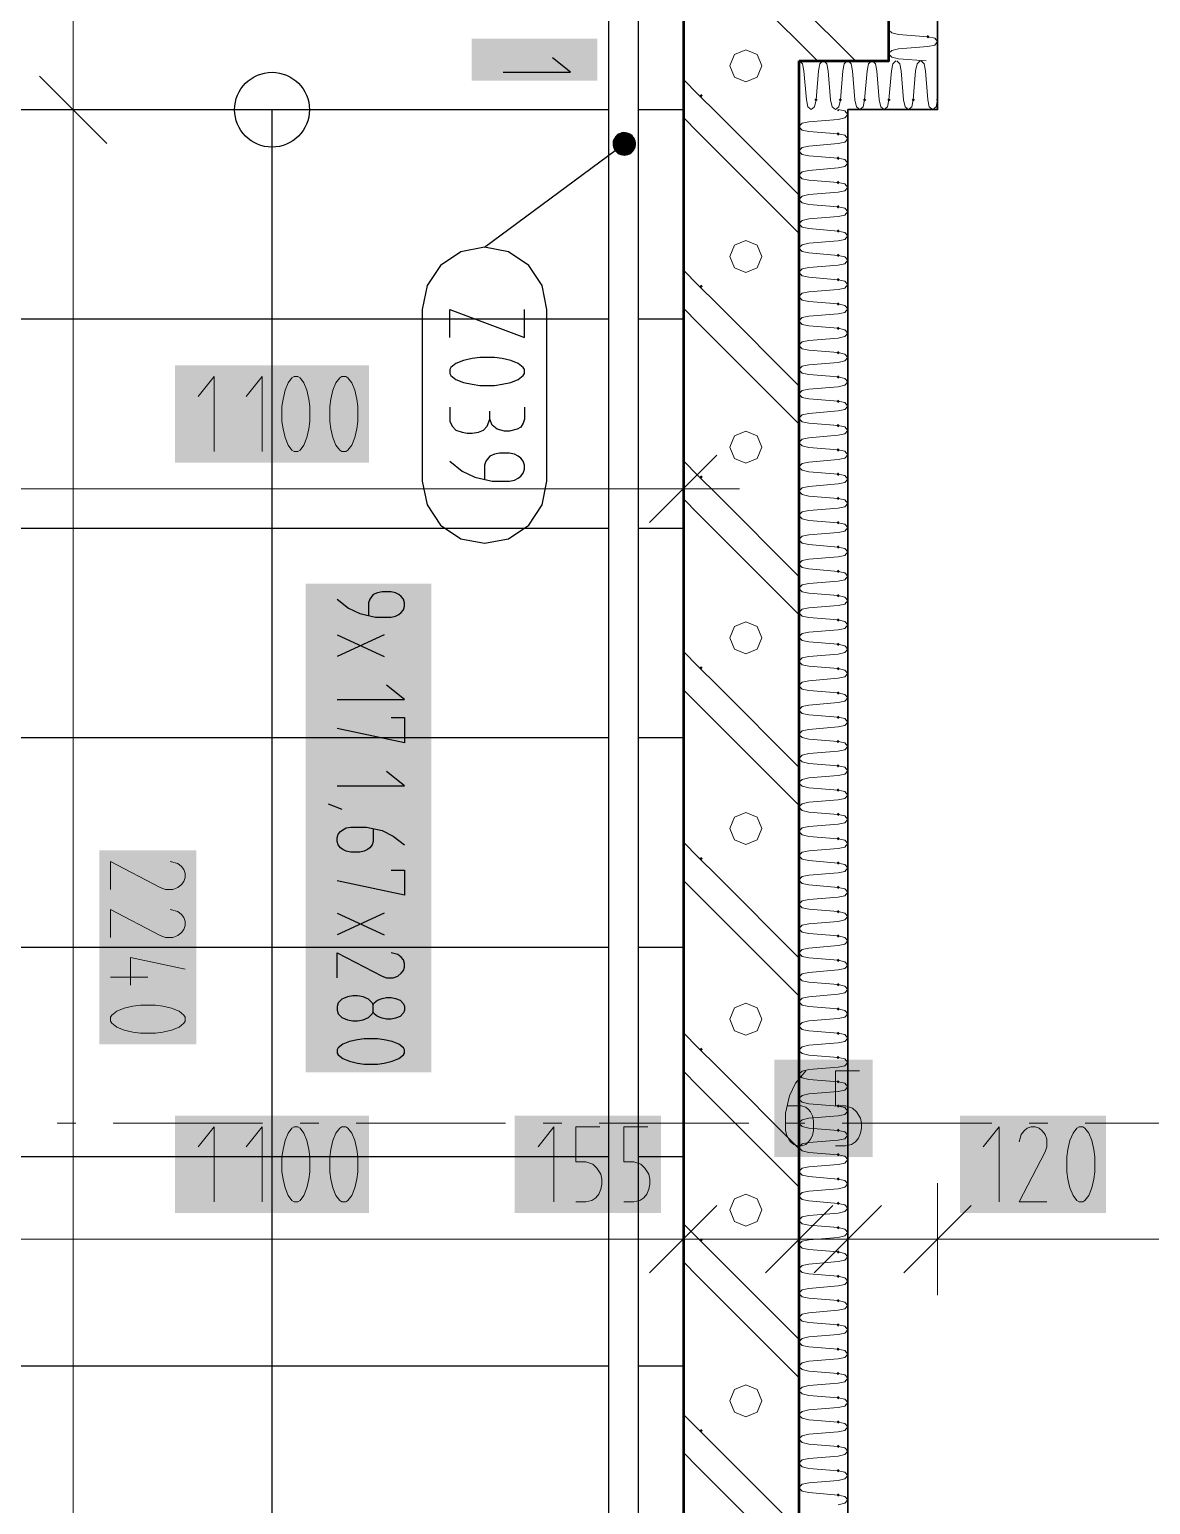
# Model space of a CAD drawing. Header units: millimetres. Extents: x 0 to 594, y 0 to 420.
# Drawn here: x 103.1 to 114.9, y 230.48 to 246.01 of the extents above; entities that cross this region are included whole.
import ezdxf

# ---------------------------------------------------------------- set-up
doc = ezdxf.new("R2010")
doc.units = ezdxf.units.MM
doc.header["$LTSCALE"] = 8
for name, color, linetype in [('PDF_Instalacni prizdivky', 7, 'Continuous'), ('PDF_Koty delkove', 7, 'Continuous'), ('PDF_Osy hlavni', 7, 'Continuous'), ('PDF_Popis schodu', 7, 'Continuous'), ('PDF_Popis Zamecnicke vyrobky', 7, 'Continuous'), ('PDF_Schody 2D', 7, 'Continuous'), ('PDF_Steny sendvic', 7, 'Continuous'), ('PDF_Zabradli 2D', 7, 'Continuous')]:
    doc.layers.add(name, color=color, linetype=linetype)

msp = doc.modelspace()

# ---------------------------------------------------------------- linework, layer by layer
at = {"layer": 'PDF_Instalacni prizdivky', "lineweight": 50}
for points in [[(110.926, 276.74), (110.926, 260.992), (110.926, 260.126), (110.926, 246.899), (109.981, 246.899), (109.981, 245.679)], [(111.201, 245.679), (112.146, 245.679), (112.146, 246.899)], [(109.981, 245.679), (109.981, 227.961)], [(111.201, 227.961), (111.201, 228.472), (111.201, 245.167), (111.201, 245.679)]]:
    msp.add_lwpolyline(points, dxfattribs=at)
at = {"layer": 'PDF_Instalacni prizdivky', "lineweight": 9}
for points in [[(110.172, 246.899), (111.393, 245.679)], [(110.574, 246.899), (111.794, 245.679)], [(110.492, 245.679), (110.472, 245.628), (110.521, 245.509), (110.64, 245.459), (110.759, 245.509), (110.809, 245.628), (110.788, 245.679)], [(110.788, 245.679), (110.759, 245.747), (110.64, 245.797), (110.521, 245.747), (110.492, 245.679)], [(109.981, 245.484), (110.138, 245.327)], [(110.138, 245.327), (110.339, 245.126)], [(109.981, 245.083), (110.138, 244.925)], [(110.339, 245.126), (111.201, 244.264)], [(110.138, 244.925), (111.201, 243.862)], [(109.981, 243.476), (110.138, 243.319)], [(110.138, 243.319), (110.339, 243.118)], [(109.981, 243.075), (110.138, 242.917), (111.201, 241.854)], [(110.339, 243.118), (111.201, 242.256)], [(109.981, 241.468), (110.138, 241.311)], [(110.138, 241.311), (110.339, 241.11)], [(109.981, 241.067), (110.138, 240.909), (111.201, 239.846)], [(110.339, 241.11), (111.201, 240.248)], [(109.981, 239.461), (110.138, 239.303)], [(110.138, 239.303), (110.339, 239.102)], [(109.981, 239.059), (110.138, 238.902), (111.201, 237.839)], [(110.339, 239.102), (111.201, 238.24)], [(109.981, 237.453), (110.138, 237.295)], [(110.138, 237.295), (110.339, 237.094), (111.201, 236.232)], [(109.981, 237.051), (110.138, 236.894), (111.201, 235.831)], [(110.759, 235.708), (110.64, 235.757), (110.521, 235.708), (110.472, 235.589), (110.521, 235.469), (110.64, 235.42)], [(110.64, 235.42), (110.759, 235.469), (110.809, 235.589), (110.759, 235.708)], [(109.981, 235.445), (110.138, 235.287)], [(110.138, 235.287), (110.339, 235.087)], [(109.981, 235.043), (110.138, 234.886), (111.201, 233.823)], [(110.339, 235.087), (111.201, 234.224)], [(109.981, 233.437), (110.138, 233.28)], [(110.138, 233.28), (110.339, 233.079), (111.201, 232.217)], [(109.981, 233.035), (110.138, 232.878), (111.201, 231.815)], [(109.981, 231.429), (110.138, 231.272)], [(110.138, 231.272), (110.339, 231.071)], [(109.981, 231.028), (110.138, 230.87), (111.201, 229.807)], [(110.339, 231.071), (111.201, 230.209)]]:
    msp.add_lwpolyline(points, dxfattribs=at)
for points in [[(110.64, 243.451), (110.759, 243.501), (110.809, 243.62), (110.759, 243.739), (110.64, 243.789), (110.521, 243.739), (110.472, 243.62), (110.521, 243.501)], [(110.64, 241.444), (110.759, 241.493), (110.809, 241.612), (110.759, 241.731), (110.64, 241.781), (110.521, 241.731), (110.472, 241.612), (110.521, 241.493)], [(110.64, 239.436), (110.759, 239.485), (110.809, 239.604), (110.759, 239.724), (110.64, 239.773), (110.521, 239.724), (110.472, 239.604), (110.521, 239.485)], [(110.64, 237.428), (110.759, 237.477), (110.809, 237.596), (110.759, 237.716), (110.64, 237.765), (110.521, 237.716), (110.472, 237.596), (110.521, 237.477)], [(110.64, 233.412), (110.759, 233.461), (110.809, 233.581), (110.759, 233.7), (110.64, 233.749), (110.521, 233.7), (110.472, 233.581), (110.521, 233.461)], [(110.64, 231.404), (110.759, 231.454), (110.809, 231.573), (110.759, 231.692), (110.64, 231.741), (110.521, 231.692), (110.472, 231.573), (110.521, 231.454)]]:
    msp.add_lwpolyline(points, close=True, dxfattribs=at)
at = {"layer": 'PDF_Instalacni prizdivky', "lineweight": 9, "transparency": 33554559}
for points in [[(110.168, 245.33), (110.186, 245.313), (110.151, 245.313), (110.168, 245.295)], [(110.168, 243.323), (110.186, 243.305), (110.151, 243.305), (110.168, 243.287)], [(110.168, 241.315), (110.186, 241.297), (110.151, 241.297), (110.168, 241.279)], [(110.168, 239.307), (110.186, 239.289), (110.151, 239.289), (110.168, 239.271)], [(110.168, 237.299), (110.186, 237.281), (110.151, 237.281), (110.168, 237.263)], [(110.168, 235.291), (110.186, 235.273), (110.151, 235.273), (110.168, 235.256)], [(110.168, 233.283), (110.186, 233.265), (110.151, 233.265), (110.168, 233.248)], [(110.168, 231.275), (110.186, 231.258), (110.151, 231.258), (110.168, 231.24)]]:
    msp.add_solid(points, dxfattribs=at)
at = {"layer": 'PDF_Koty delkove', "lineweight": 18}
for points in [[(103.555, 302.764), (103.555, 301.759), (103.555, 300.84), (103.555, 297.567), (103.555, 296.425), (103.555, 295.244), (103.555, 294.85), (103.555, 277.567), (103.555, 276.74), (103.555, 260.992), (103.555, 260.126), (103.555, 245.165), (103.555, 227.528), (103.555, 218.079), (103.555, 216.465), (103.555, 215.795)], [(103.201, 245.52), (103.909, 244.811)], [(102.964, 245.165), (103.555, 245.165), (104.145, 245.165)], [(105.041, 241.568), (105.041, 242.355), (104.874, 242.146)], [(105.545, 241.568), (105.545, 242.355), (105.378, 242.146)], [(105.923, 242.355), (105.882, 242.355), (105.86, 242.343), (105.819, 242.29), (105.787, 242.211), (105.766, 242.119), (105.755, 242.041), (105.755, 241.884), (105.766, 241.805), (105.787, 241.713), (105.819, 241.634), (105.86, 241.581), (105.882, 241.568), (105.923, 241.568), (105.945, 241.581), (105.986, 241.634), (106.018, 241.713), (106.038, 241.805), (106.049, 241.884)], [(106.049, 241.884), (106.049, 242.041), (106.038, 242.119), (106.018, 242.211), (105.986, 242.29), (105.945, 242.343), (105.923, 242.355)], [(109.981, 240.584), (109.981, 241.174), (109.981, 241.765)], [(109.626, 240.82), (110.335, 241.529)], [(97.776, 241.174), (98.918, 241.174), (101.319, 241.174), (109.981, 241.174)], [(109.981, 241.174), (110.571, 241.174)], [(103.949, 236.955), (103.949, 237.249), (104.474, 236.976), (104.527, 236.955), (104.605, 236.955), (104.657, 236.976), (104.697, 237.007), (104.723, 237.039), (104.736, 237.081), (104.736, 237.123), (104.723, 237.165), (104.697, 237.196), (104.657, 237.228), (104.579, 237.249)], [(103.949, 236.451), (103.949, 236.745), (104.474, 236.472), (104.527, 236.451), (104.605, 236.451), (104.657, 236.472), (104.697, 236.504), (104.723, 236.535), (104.736, 236.577), (104.736, 236.619), (104.723, 236.661), (104.697, 236.692), (104.657, 236.724), (104.579, 236.745)], [(104.159, 235.947), (104.159, 236.241), (104.736, 236.115)], [(103.949, 236.031), (104.342, 236.031)], [(111.08, 234.679), (111.226, 234.679), (111.269, 234.665), (111.3, 234.639), (111.321, 234.613), (111.342, 234.574), (111.352, 234.521), (111.352, 234.417), (111.342, 234.364), (111.321, 234.325), (111.3, 234.299), (111.269, 234.272), (111.226, 234.258), (111.185, 234.258), (111.143, 234.272), (111.111, 234.299), (111.09, 234.325), (111.069, 234.364), (111.058, 234.417), (111.058, 234.6), (111.1, 234.784), (111.163, 234.915), (111.269, 235.046)], [(111.835, 235.046), (111.583, 235.046), (111.583, 234.679), (111.689, 234.679), (111.762, 234.652), (111.804, 234.613), (111.846, 234.547), (111.856, 234.495), (111.856, 234.443), (111.846, 234.39), (111.825, 234.338), (111.793, 234.299)], [(105.041, 233.668), (105.041, 234.455), (104.874, 234.246)], [(105.545, 233.668), (105.545, 234.455), (105.378, 234.246)], [(106.049, 233.984), (106.049, 234.141), (106.038, 234.219), (106.018, 234.311), (105.986, 234.39), (105.945, 234.443), (105.923, 234.455), (105.882, 234.455), (105.86, 234.443), (105.819, 234.39), (105.787, 234.311), (105.766, 234.219)], [(108.619, 233.668), (108.619, 234.455), (108.451, 234.246)], [(109.102, 234.455), (108.85, 234.455), (108.85, 234.088), (108.955, 234.088), (109.028, 234.062), (109.07, 234.022), (109.112, 233.957), (109.123, 233.905), (109.123, 233.852), (109.112, 233.799), (109.091, 233.747), (109.06, 233.708)], [(109.606, 234.455), (109.354, 234.455), (109.354, 234.088), (109.459, 234.088), (109.532, 234.062), (109.574, 234.022), (109.616, 233.957), (109.627, 233.905), (109.627, 233.852), (109.616, 233.799), (109.595, 233.747), (109.564, 233.708), (109.522, 233.681), (109.459, 233.668), (109.354, 233.668)], [(113.306, 233.668), (113.306, 234.455), (113.139, 234.246)], [(113.81, 233.668), (113.516, 233.668), (113.79, 234.193), (113.81, 234.246), (113.81, 234.325), (113.79, 234.376), (113.758, 234.416), (113.727, 234.443), (113.684, 234.455), (113.643, 234.455), (113.601, 234.443), (113.569, 234.416), (113.538, 234.376), (113.516, 234.299)], [(105.766, 234.219), (105.755, 234.141), (105.755, 233.984), (105.766, 233.905), (105.787, 233.813), (105.819, 233.734), (105.86, 233.681), (105.882, 233.668), (105.923, 233.668), (105.945, 233.681), (105.986, 233.734), (106.018, 233.813), (106.038, 233.905), (106.049, 233.984)], [(111.793, 234.299), (111.752, 234.272), (111.689, 234.258), (111.583, 234.258)], [(109.981, 232.684), (109.981, 233.274), (109.981, 233.865)], [(111.201, 232.684), (111.201, 233.274), (111.201, 233.865)], [(111.713, 232.684), (111.713, 233.274), (111.713, 233.865)], [(112.658, 232.684), (112.658, 233.274), (112.658, 233.865)], [(109.06, 233.708), (109.018, 233.681), (108.955, 233.668), (108.85, 233.668)], [(109.626, 232.92), (110.335, 233.628)], [(110.847, 232.92), (111.556, 233.628)], [(111.359, 232.92), (112.067, 233.628)], [(112.304, 232.92), (113.012, 233.628)], [(97.776, 233.274), (98.406, 233.274), (101.319, 233.274), (109.981, 233.274), (111.201, 233.274), (111.713, 233.274), (112.658, 233.274), (127.855, 233.274)]]:
    msp.add_lwpolyline(points, dxfattribs=at)
for points in [[(106.553, 241.884), (106.553, 242.041), (106.542, 242.119), (106.522, 242.211), (106.49, 242.29), (106.449, 242.343), (106.427, 242.355), (106.386, 242.355), (106.364, 242.343), (106.323, 242.29), (106.291, 242.211), (106.27, 242.119), (106.259, 242.041), (106.259, 241.884), (106.27, 241.805), (106.291, 241.713), (106.323, 241.634), (106.364, 241.581), (106.386, 241.568), (106.427, 241.568), (106.449, 241.581), (106.49, 241.634), (106.522, 241.713), (106.542, 241.805)], [(104.264, 235.443), (104.422, 235.443), (104.5, 235.454), (104.592, 235.475), (104.671, 235.506), (104.723, 235.548), (104.736, 235.569), (104.736, 235.611), (104.723, 235.632), (104.671, 235.674), (104.592, 235.705), (104.5, 235.727), (104.422, 235.738), (104.264, 235.738), (104.186, 235.727), (104.093, 235.705), (104.015, 235.674), (103.962, 235.632), (103.949, 235.611), (103.949, 235.569), (103.962, 235.548), (104.015, 235.506), (104.093, 235.475), (104.186, 235.454)], [(106.553, 233.984), (106.553, 234.141), (106.542, 234.219), (106.522, 234.311), (106.49, 234.39), (106.449, 234.443), (106.427, 234.455), (106.386, 234.455), (106.364, 234.443), (106.323, 234.39), (106.291, 234.311), (106.27, 234.219), (106.259, 234.141), (106.259, 233.984), (106.27, 233.905), (106.291, 233.813), (106.323, 233.734), (106.364, 233.681), (106.386, 233.668), (106.427, 233.668), (106.449, 233.681), (106.49, 233.734), (106.522, 233.813), (106.542, 233.905)], [(114.314, 233.984), (114.314, 234.141), (114.304, 234.219), (114.283, 234.311), (114.251, 234.39), (114.21, 234.443), (114.188, 234.455), (114.147, 234.455), (114.125, 234.443), (114.084, 234.39), (114.052, 234.311), (114.031, 234.219), (114.02, 234.141), (114.02, 233.984), (114.031, 233.905), (114.052, 233.813), (114.084, 233.734), (114.125, 233.681), (114.147, 233.668), (114.188, 233.668), (114.21, 233.681), (114.251, 233.734), (114.283, 233.813), (114.304, 233.905)]]:
    msp.add_lwpolyline(points, close=True, dxfattribs=at)
at = {"layer": 'PDF_Koty delkove', "color": 7, "lineweight": 18, "true_color": 0xffffff, "transparency": 33554559}
for points in [[(104.629, 241.45), (106.671, 241.45), (104.629, 242.473), (106.671, 242.473)], [(103.83, 237.367), (103.83, 235.325), (104.854, 237.367), (104.854, 235.325)], [(110.94, 234.14), (111.974, 234.14), (110.94, 235.164), (111.974, 235.164)], [(104.629, 233.55), (106.671, 233.55), (104.629, 234.573), (106.671, 234.573)], [(108.206, 233.55), (109.744, 233.55), (108.206, 234.573), (109.744, 234.573)], [(112.894, 233.55), (114.432, 233.55), (112.894, 234.573), (114.432, 234.573)]]:
    msp.add_solid(points, dxfattribs=at)
at = {"layer": 'PDF_Osy hlavni', "lineweight": 18}
for points in [[(103.386, 234.496), (103.583, 234.496)], [(103.976, 234.496), (105.551, 234.496)], [(105.945, 234.496), (106.142, 234.496)], [(106.536, 234.496), (108.11, 234.496)], [(108.504, 234.496), (108.701, 234.496)], [(109.095, 234.496), (110.669, 234.496)], [(111.063, 234.496), (111.26, 234.496)], [(111.654, 234.496), (113.228, 234.496)], [(113.622, 234.496), (113.819, 234.496)], [(114.213, 234.496), (115.787, 234.496)]]:
    msp.add_lwpolyline(points, dxfattribs=at)
at = {"layer": 'PDF_Popis schodu', "lineweight": 25}
for points in [[(108.083, 245.559), (108.792, 245.559), (108.603, 245.71)], [(106.336, 240.013), (106.455, 239.918), (106.573, 239.861), (106.738, 239.824), (106.904, 239.824), (106.951, 239.834), (106.986, 239.852), (107.01, 239.871), (107.034, 239.899), (107.045, 239.937), (107.045, 239.975), (107.034, 240.013), (107.01, 240.041), (106.986, 240.06), (106.951, 240.079), (106.904, 240.089), (106.809, 240.089), (106.762, 240.079), (106.715, 240.06), (106.679, 240.013), (106.667, 239.975), (106.667, 239.843)], [(106.336, 239.635), (106.832, 239.408)], [(106.832, 239.635), (106.336, 239.408)], [(106.336, 238.955), (107.045, 238.955), (106.856, 239.105)], [(106.904, 238.766), (107.045, 238.766), (107.045, 238.501), (106.336, 238.652)], [(106.336, 238.048), (107.045, 238.048), (106.856, 238.198)], [(106.242, 237.859), (106.384, 237.802)], [(106.715, 237.594), (106.715, 237.462), (106.703, 237.424), (106.679, 237.395), (106.655, 237.377), (106.62, 237.358), (106.573, 237.348), (106.479, 237.348), (106.431, 237.358), (106.396, 237.377), (106.372, 237.395), (106.348, 237.424), (106.336, 237.462), (106.336, 237.499), (106.348, 237.537), (106.372, 237.566), (106.396, 237.584), (106.431, 237.604), (106.479, 237.613), (106.644, 237.613)], [(106.644, 237.613), (106.809, 237.575), (106.927, 237.518), (107.045, 237.424)], [(106.904, 237.16), (107.045, 237.16), (107.045, 236.895), (106.336, 237.046)], [(106.336, 236.706), (106.832, 236.479)], [(106.832, 236.706), (106.336, 236.479)], [(106.336, 236.026), (106.336, 236.29), (106.809, 236.044), (106.856, 236.026), (106.927, 236.026), (106.974, 236.044), (107.01, 236.073), (107.034, 236.101), (107.045, 236.139), (107.045, 236.176), (107.034, 236.214), (107.01, 236.243), (106.974, 236.271), (106.904, 236.29)], [(106.715, 235.742), (106.727, 235.761), (106.762, 235.789), (106.809, 235.808), (106.856, 235.817), (106.904, 235.817), (106.951, 235.808), (106.998, 235.789), (107.034, 235.751), (107.045, 235.723)], [(107.045, 235.723), (107.045, 235.685), (107.034, 235.657), (106.998, 235.619), (106.951, 235.6), (106.904, 235.591), (106.856, 235.591), (106.809, 235.6), (106.762, 235.619), (106.727, 235.647), (106.715, 235.666)]]:
    msp.add_lwpolyline(points, dxfattribs=at)
for points in [[(106.502, 235.572), (106.55, 235.572), (106.608, 235.582), (106.667, 235.609), (106.703, 235.647), (106.715, 235.666), (106.715, 235.742), (106.703, 235.761), (106.667, 235.799), (106.608, 235.827), (106.55, 235.837), (106.502, 235.837), (106.443, 235.827), (106.384, 235.799), (106.348, 235.761), (106.336, 235.723), (106.336, 235.685), (106.348, 235.647), (106.384, 235.609), (106.443, 235.582)], [(106.62, 235.118), (106.762, 235.118), (106.832, 235.128), (106.915, 235.147), (106.986, 235.175), (107.034, 235.213), (107.045, 235.232), (107.045, 235.269), (107.034, 235.289), (106.986, 235.326), (106.915, 235.354), (106.832, 235.374), (106.762, 235.383), (106.62, 235.383), (106.55, 235.374), (106.467, 235.354), (106.396, 235.326), (106.348, 235.289), (106.336, 235.269), (106.336, 235.232), (106.348, 235.213), (106.396, 235.175), (106.467, 235.147), (106.55, 235.128)]]:
    msp.add_lwpolyline(points, close=True, dxfattribs=at)
at = {"layer": 'PDF_Popis schodu', "color": 7, "lineweight": 25, "true_color": 0xffffff, "transparency": 33554559}
for points in [[(107.752, 245.912), (107.752, 245.471), (109.075, 245.912), (109.075, 245.471)], [(106.006, 240.177), (106.006, 235.03), (107.328, 240.177), (107.328, 235.03)]]:
    msp.add_solid(points, dxfattribs=at)
at = {"layer": 'PDF_Popis Zamecnicke vyrobky', "lineweight": 25}
for points in [[(109.454, 244.876), (109.441, 244.891), (109.426, 244.903), (109.409, 244.913), (109.391, 244.92), (109.372, 244.923), (109.353, 244.924), (109.334, 244.922), (109.316, 244.916), (109.298, 244.908), (109.283, 244.896), (109.269, 244.883), (109.258, 244.867), (109.249, 244.85), (109.243, 244.832), (109.241, 244.813), (109.241, 244.793), (109.245, 244.774), (109.252, 244.756), (109.261, 244.74), (109.273, 244.725), (109.288, 244.712), (109.304, 244.701), (109.322, 244.694), (109.34, 244.689), (109.36, 244.688), (109.379, 244.69), (109.398, 244.695), (109.415, 244.702), (109.431, 244.713), (109.445, 244.726), (109.457, 244.741), (109.467, 244.758), (109.473, 244.776), (109.476, 244.795), (109.476, 244.815), (109.474, 244.834), (109.468, 244.852), (109.459, 244.869), (109.454, 244.876)], [(109.288, 244.901), (109.288, 244.901)], [(107.889, 243.718), (109.359, 244.806)], [(109.454, 244.876), (109.454, 244.876)], [(109.264, 244.736), (109.264, 244.736)], [(109.429, 244.711), (109.429, 244.711)], [(107.521, 242.767), (107.521, 243.061), (108.308, 242.767), (108.308, 243.061)], [(107.837, 242.263), (107.994, 242.263), (108.072, 242.274), (108.164, 242.295), (108.243, 242.326), (108.296, 242.368), (108.308, 242.389), (108.308, 242.431), (108.296, 242.452), (108.243, 242.494), (108.164, 242.525), (108.072, 242.547), (107.994, 242.558), (107.837, 242.558), (107.758, 242.547), (107.666, 242.525), (107.587, 242.494), (107.534, 242.452), (107.521, 242.431), (107.521, 242.389), (107.534, 242.368), (107.587, 242.326), (107.666, 242.295), (107.758, 242.274), (107.837, 242.263)], [(107.521, 242.032), (107.521, 241.885), (107.548, 241.833), (107.587, 241.791), (107.653, 241.77), (107.705, 241.759), (107.758, 241.759), (107.823, 241.77), (107.875, 241.791), (107.915, 241.833), (107.942, 241.906)], [(108.308, 242.032), (108.308, 241.906), (108.296, 241.864), (108.269, 241.822), (108.23, 241.801), (108.152, 241.78), (108.099, 241.78), (108.02, 241.801), (107.968, 241.843), (107.942, 241.906), (107.942, 241.99)], [(107.521, 241.465), (107.653, 241.36), (107.784, 241.297), (107.968, 241.255), (108.152, 241.255), (108.204, 241.266), (108.243, 241.287), (108.269, 241.308), (108.296, 241.339), (108.308, 241.381), (108.308, 241.423), (108.296, 241.465), (108.269, 241.497), (108.243, 241.518)], [(108.243, 241.518), (108.204, 241.539), (108.152, 241.55), (108.046, 241.55), (107.994, 241.539), (107.942, 241.518), (107.902, 241.465), (107.889, 241.423), (107.889, 241.276)]]:
    msp.add_lwpolyline(points, dxfattribs=at)
msp.add_lwpolyline([(107.232, 241.256), (107.282, 241.005), (107.425, 240.792), (107.637, 240.649), (107.889, 240.6), (108.14, 240.649), (108.353, 240.792), (108.495, 241.005), (108.545, 241.256), (108.545, 243.061), (108.495, 243.313), (108.353, 243.525), (108.14, 243.668), (107.889, 243.718), (107.637, 243.668), (107.425, 243.525), (107.282, 243.313), (107.232, 243.061)], close=True, dxfattribs=at)
at = {"layer": 'PDF_Popis Zamecnicke vyrobky', "lineweight": 25, "transparency": 33554559}
for points in [[(109.251, 244.853), (109.429, 244.711), (109.288, 244.901)], [(109.288, 244.901), (109.467, 244.76), (109.346, 244.923)], [(109.288, 244.901), (109.429, 244.711), (109.467, 244.76)], [(109.346, 244.923), (109.467, 244.76), (109.475, 244.819)], [(109.346, 244.923), (109.475, 244.819), (109.405, 244.914)], [(109.405, 244.914), (109.475, 244.819), (109.454, 244.876)], [(109.242, 244.793), (109.372, 244.689), (109.251, 244.853)], [(109.312, 244.698), (109.242, 244.793), (109.264, 244.736)], [(109.242, 244.793), (109.312, 244.698), (109.372, 244.689)], [(109.251, 244.853), (109.372, 244.689), (109.429, 244.711)]]:
    msp.add_solid(points, dxfattribs=at)
at = {"layer": 'PDF_Schody 2D', "lineweight": 25}
for points in [[(109.193, 245.165), (100.689, 245.165)], [(105.65, 227.528), (105.65, 245.165)], [(109.981, 226.74), (109.981, 245.165), (109.508, 245.165)], [(109.193, 242.961), (101.319, 242.961)], [(109.981, 242.961), (109.508, 242.961)], [(109.193, 240.756), (101.319, 240.756)], [(109.981, 240.756), (109.508, 240.756)], [(109.193, 238.551), (101.319, 238.551)], [(109.981, 238.551), (109.508, 238.551)], [(109.193, 236.346), (101.319, 236.346)], [(109.981, 236.346), (109.508, 236.346)], [(109.193, 234.142), (101.319, 234.142)], [(109.981, 234.142), (109.508, 234.142)], [(109.193, 231.937), (101.319, 231.937)], [(109.981, 231.937), (109.508, 231.937)]]:
    msp.add_lwpolyline(points, dxfattribs=at)
msp.add_circle((105.65, 245.165), 0.394, dxfattribs=at)
at = {"layer": 'PDF_Steny sendvic', "lineweight": 35}
for points in [[(112.658, 245.679), (112.658, 288.157), (112.146, 288.157), (112.146, 245.679)], [(112.146, 245.679), (111.201, 245.679), (111.201, 245.167)], [(111.713, 245.167), (112.658, 245.167), (112.658, 245.679)], [(111.201, 245.167), (111.201, 228.472), (111.201, 227.961), (120.332, 227.961), (120.627, 228.472), (111.713, 228.472), (111.713, 245.167)]]:
    msp.add_lwpolyline(points, dxfattribs=at)
at = {"layer": 'PDF_Steny sendvic', "lineweight": 9}
for points in [[(112.146, 246.004), (112.176, 245.973), (112.248, 245.958)], [(112.146, 245.882), (112.146, 245.882)], [(112.146, 245.882), (112.146, 245.882)], [(112.248, 245.958), (112.556, 245.933)], [(112.248, 245.958), (112.248, 245.958)], [(112.248, 245.805), (112.556, 245.831), (112.628, 245.846), (112.658, 245.882)], [(112.658, 245.882), (112.628, 245.918), (112.556, 245.933)], [(111.205, 245.679), (111.236, 245.649), (111.251, 245.576), (111.276, 245.269), (111.291, 245.197), (111.327, 245.167)], [(111.45, 245.679), (111.419, 245.649), (111.404, 245.576)], [(111.46, 245.679), (111.491, 245.649), (111.507, 245.576), (111.532, 245.269), (111.547, 245.197), (111.583, 245.167)], [(111.706, 245.679), (111.675, 245.649), (111.66, 245.576)], [(111.716, 245.679), (111.747, 245.649), (111.762, 245.576), (111.788, 245.269), (111.803, 245.197), (111.839, 245.167)], [(111.962, 245.679), (111.931, 245.649), (111.915, 245.576)], [(111.972, 245.679), (112.003, 245.649), (112.018, 245.576), (112.044, 245.269), (112.059, 245.197), (112.095, 245.167)], [(112.248, 245.805), (112.176, 245.79), (112.146, 245.759)], [(112.146, 245.749), (112.176, 245.718), (112.248, 245.702)], [(112.217, 245.679), (112.186, 245.649), (112.171, 245.576)], [(112.228, 245.679), (112.259, 245.649), (112.274, 245.576), (112.3, 245.269), (112.315, 245.197), (112.351, 245.167)], [(112.248, 245.702), (112.538, 245.679)], [(112.248, 245.702), (112.248, 245.702)], [(112.473, 245.679), (112.442, 245.649), (112.427, 245.576)], [(112.484, 245.679), (112.515, 245.649), (112.53, 245.576), (112.556, 245.269), (112.571, 245.197), (112.607, 245.167), (112.643, 245.197), (112.658, 245.269)], [(111.404, 245.576), (111.378, 245.269)], [(111.404, 245.576), (111.404, 245.576)], [(111.66, 245.576), (111.634, 245.269)], [(111.66, 245.576), (111.66, 245.576)], [(111.915, 245.576), (111.89, 245.269)], [(111.915, 245.576), (111.915, 245.576)], [(112.171, 245.576), (112.146, 245.269)], [(112.171, 245.576), (112.171, 245.576)], [(112.427, 245.576), (112.402, 245.269)], [(112.427, 245.576), (112.427, 245.576)], [(111.327, 245.167), (111.363, 245.197), (111.378, 245.269)], [(111.583, 245.167), (111.619, 245.197), (111.634, 245.269)], [(111.839, 245.167), (111.875, 245.197), (111.89, 245.269)], [(112.095, 245.167), (112.131, 245.197), (112.146, 245.269)], [(112.351, 245.167), (112.387, 245.197), (112.402, 245.269)], [(111.611, 245.064), (111.304, 245.039)], [(111.713, 245.116), (111.683, 245.152), (111.611, 245.167)], [(111.611, 245.064), (111.683, 245.079), (111.713, 245.116)], [(112.351, 245.167), (112.351, 245.167)], [(111.304, 245.039), (111.231, 245.024), (111.201, 244.993)], [(111.201, 244.982), (111.231, 244.951), (111.304, 244.936)], [(111.304, 244.936), (111.611, 244.911)], [(111.304, 244.936), (111.304, 244.936)], [(111.713, 244.86), (111.683, 244.896), (111.611, 244.911)], [(111.231, 244.768), (111.201, 244.737)], [(111.304, 244.783), (111.231, 244.768)], [(111.611, 244.809), (111.304, 244.783)], [(111.611, 244.809), (111.683, 244.823), (111.713, 244.86)], [(111.201, 244.726), (111.231, 244.695), (111.304, 244.68)], [(111.304, 244.68), (111.611, 244.655)], [(111.304, 244.68), (111.304, 244.68)], [(111.713, 244.604), (111.683, 244.64), (111.611, 244.655)], [(111.611, 244.553), (111.683, 244.568), (111.713, 244.604)], [(111.304, 244.527), (111.231, 244.512), (111.201, 244.481)], [(111.201, 244.47), (111.231, 244.439), (111.304, 244.424)], [(111.611, 244.553), (111.304, 244.527)], [(111.304, 244.424), (111.611, 244.399)], [(111.304, 244.424), (111.304, 244.424)], [(111.611, 244.297), (111.304, 244.271)], [(111.713, 244.348), (111.683, 244.384), (111.611, 244.399)], [(111.611, 244.297), (111.683, 244.312), (111.713, 244.348)], [(111.304, 244.271), (111.231, 244.256), (111.201, 244.225)], [(111.201, 244.215), (111.231, 244.184), (111.304, 244.168)], [(111.304, 244.168), (111.611, 244.143)], [(111.304, 244.168), (111.304, 244.168)], [(111.713, 244.092), (111.683, 244.128), (111.611, 244.143)], [(111.304, 244.015), (111.231, 244), (111.201, 243.969)], [(111.611, 244.041), (111.304, 244.015)], [(111.611, 244.041), (111.683, 244.056), (111.713, 244.092)], [(111.201, 243.959), (111.231, 243.928), (111.304, 243.913)], [(111.304, 243.913), (111.611, 243.887)], [(111.304, 243.913), (111.304, 243.913)], [(111.713, 243.836), (111.683, 243.872), (111.611, 243.887)], [(111.611, 243.785), (111.683, 243.8), (111.713, 243.836)], [(111.304, 243.76), (111.231, 243.744), (111.201, 243.713)], [(111.201, 243.703), (111.231, 243.672), (111.304, 243.657)], [(111.611, 243.785), (111.304, 243.76)], [(111.304, 243.504), (111.231, 243.489), (111.201, 243.458)], [(111.304, 243.657), (111.611, 243.631)], [(111.304, 243.657), (111.304, 243.657)], [(111.611, 243.529), (111.304, 243.504)], [(111.713, 243.58), (111.683, 243.616), (111.611, 243.631)], [(111.611, 243.529), (111.683, 243.544), (111.713, 243.58)], [(111.201, 243.447), (111.231, 243.416), (111.304, 243.401)], [(111.304, 243.401), (111.611, 243.375)], [(111.304, 243.401), (111.304, 243.401)], [(111.713, 243.324), (111.683, 243.36), (111.611, 243.375)], [(111.304, 243.248), (111.231, 243.233), (111.201, 243.202)], [(111.611, 243.273), (111.304, 243.248)], [(111.611, 243.273), (111.683, 243.288), (111.713, 243.324)], [(111.201, 243.191), (111.231, 243.16), (111.304, 243.145)], [(111.304, 243.145), (111.611, 243.12)], [(111.304, 243.145), (111.304, 243.145)], [(111.683, 243.105), (111.611, 243.12)], [(111.611, 243.017), (111.683, 243.032), (111.713, 243.068)], [(111.713, 243.068), (111.683, 243.105)], [(111.304, 242.992), (111.231, 242.977), (111.201, 242.946)], [(111.201, 242.935), (111.231, 242.904), (111.304, 242.889)], [(111.611, 243.017), (111.304, 242.992)], [(111.304, 242.889), (111.611, 242.864)], [(111.304, 242.889), (111.304, 242.889)], [(111.304, 242.736), (111.231, 242.721), (111.201, 242.69)], [(111.611, 242.761), (111.304, 242.736)], [(111.713, 242.812), (111.683, 242.849), (111.611, 242.864)], [(111.611, 242.761), (111.683, 242.776), (111.713, 242.812)], [(111.201, 242.679), (111.231, 242.648), (111.304, 242.633)], [(111.304, 242.633), (111.611, 242.608)], [(111.304, 242.633), (111.304, 242.633)], [(111.713, 242.557), (111.683, 242.593), (111.611, 242.608)], [(111.304, 242.48), (111.231, 242.465), (111.201, 242.434)], [(111.201, 242.423), (111.231, 242.392), (111.304, 242.377)], [(111.611, 242.505), (111.304, 242.48)], [(111.611, 242.505), (111.683, 242.52), (111.713, 242.557)], [(111.304, 242.377), (111.611, 242.352)], [(111.304, 242.377), (111.304, 242.377)], [(111.713, 242.301), (111.683, 242.337), (111.611, 242.352)], [(111.611, 242.249), (111.683, 242.264), (111.713, 242.301)], [(111.304, 242.224), (111.231, 242.209), (111.201, 242.178)], [(111.201, 242.167), (111.231, 242.136), (111.304, 242.121)], [(111.611, 242.249), (111.304, 242.224)], [(111.304, 242.121), (111.611, 242.096)], [(111.304, 242.121), (111.304, 242.121)], [(111.304, 241.968), (111.231, 241.953), (111.201, 241.922)], [(111.611, 241.994), (111.304, 241.968)], [(111.713, 242.045), (111.683, 242.081), (111.611, 242.096)], [(111.611, 241.994), (111.683, 242.009), (111.713, 242.045)], [(111.201, 241.911), (111.231, 241.88), (111.304, 241.865)], [(111.304, 241.865), (111.611, 241.84)], [(111.304, 241.865), (111.304, 241.865)], [(111.713, 241.789), (111.683, 241.825), (111.611, 241.84)], [(111.304, 241.712), (111.231, 241.697), (111.201, 241.666)], [(111.201, 241.655), (111.231, 241.625), (111.304, 241.609)], [(111.611, 241.738), (111.304, 241.712)], [(111.611, 241.738), (111.683, 241.753), (111.713, 241.789)], [(111.304, 241.609), (111.611, 241.584)], [(111.304, 241.609), (111.304, 241.609)], [(111.713, 241.533), (111.683, 241.569), (111.611, 241.584)], [(111.611, 241.482), (111.683, 241.497), (111.713, 241.533)], [(111.304, 241.456), (111.231, 241.441), (111.201, 241.41)], [(111.201, 241.4), (111.231, 241.369), (111.304, 241.354)], [(111.611, 241.482), (111.304, 241.456)], [(111.304, 241.354), (111.611, 241.328)], [(111.304, 241.354), (111.304, 241.354)], [(111.304, 241.2), (111.231, 241.185), (111.201, 241.154)], [(111.611, 241.226), (111.304, 241.2)], [(111.713, 241.277), (111.683, 241.313), (111.611, 241.328)], [(111.611, 241.226), (111.683, 241.241), (111.713, 241.277)], [(111.201, 241.144), (111.231, 241.113), (111.304, 241.098)], [(111.304, 241.098), (111.611, 241.072)], [(111.304, 241.098), (111.304, 241.098)], [(111.713, 241.021), (111.683, 241.057), (111.611, 241.072)], [(111.611, 240.97), (111.683, 240.985), (111.713, 241.021)], [(111.713, 241.021), (111.713, 241.021)], [(111.304, 240.945), (111.231, 240.93), (111.201, 240.899)], [(111.201, 240.888), (111.231, 240.857), (111.304, 240.842)], [(111.611, 240.97), (111.304, 240.945)], [(111.304, 240.842), (111.611, 240.816)], [(111.304, 240.842), (111.304, 240.842)], [(111.304, 240.689), (111.611, 240.714), (111.683, 240.729), (111.713, 240.765)], [(111.713, 240.765), (111.683, 240.801), (111.611, 240.816)], [(111.304, 240.689), (111.231, 240.674), (111.201, 240.643)], [(111.201, 240.632), (111.231, 240.601), (111.304, 240.586)], [(111.304, 240.586), (111.611, 240.56)], [(111.304, 240.586), (111.304, 240.586)], [(111.713, 240.509), (111.683, 240.545), (111.611, 240.56)], [(111.304, 240.433), (111.231, 240.418), (111.201, 240.387)], [(111.611, 240.458), (111.304, 240.433)], [(111.611, 240.458), (111.683, 240.473), (111.713, 240.509)], [(111.201, 240.376), (111.231, 240.345), (111.304, 240.33)], [(111.304, 240.33), (111.611, 240.305)], [(111.304, 240.33), (111.304, 240.33)], [(111.304, 240.177), (111.611, 240.202), (111.683, 240.217), (111.713, 240.253)], [(111.713, 240.253), (111.683, 240.29), (111.611, 240.305)], [(111.304, 240.177), (111.231, 240.162), (111.201, 240.131)], [(111.201, 240.12), (111.231, 240.089), (111.304, 240.074)], [(111.304, 240.074), (111.611, 240.049)], [(111.304, 240.074), (111.304, 240.074)], [(111.611, 239.946), (111.304, 239.921)], [(111.713, 239.997), (111.683, 240.034), (111.611, 240.049)], [(111.611, 239.946), (111.683, 239.961), (111.713, 239.997)], [(111.304, 239.921), (111.231, 239.906), (111.201, 239.875)], [(111.201, 239.864), (111.231, 239.833), (111.304, 239.818)], [(111.304, 239.818), (111.611, 239.793)], [(111.304, 239.818), (111.304, 239.818)], [(111.713, 239.742), (111.683, 239.778), (111.611, 239.793)], [(111.304, 239.665), (111.231, 239.65), (111.201, 239.619)], [(111.611, 239.69), (111.304, 239.665)], [(111.611, 239.69), (111.683, 239.705), (111.713, 239.742)], [(111.201, 239.608), (111.231, 239.577), (111.304, 239.562)], [(111.304, 239.562), (111.611, 239.537)], [(111.304, 239.562), (111.304, 239.562)], [(111.304, 239.409), (111.611, 239.434), (111.683, 239.449), (111.713, 239.486)], [(111.713, 239.486), (111.683, 239.522), (111.611, 239.537)], [(111.304, 239.409), (111.231, 239.394), (111.201, 239.363)], [(111.201, 239.352), (111.231, 239.321), (111.304, 239.306)], [(111.304, 239.306), (111.611, 239.281)], [(111.304, 239.306), (111.304, 239.306)], [(111.611, 239.179), (111.304, 239.153)], [(111.713, 239.23), (111.683, 239.266), (111.611, 239.281)], [(111.611, 239.179), (111.683, 239.194), (111.713, 239.23)], [(111.304, 239.153), (111.231, 239.138), (111.201, 239.107)], [(111.201, 239.096), (111.231, 239.065), (111.304, 239.05)], [(111.304, 239.05), (111.611, 239.025)], [(111.304, 239.05), (111.304, 239.05)], [(111.713, 238.974), (111.683, 239.01), (111.611, 239.025)], [(111.304, 238.897), (111.231, 238.882), (111.201, 238.851)], [(111.611, 238.923), (111.304, 238.897)], [(111.611, 238.923), (111.683, 238.938), (111.713, 238.974)], [(111.201, 238.841), (111.231, 238.81), (111.304, 238.794)], [(111.304, 238.794), (111.611, 238.769)], [(111.304, 238.794), (111.304, 238.794)], [(111.713, 238.718), (111.683, 238.754), (111.611, 238.769)], [(111.611, 238.667), (111.683, 238.682), (111.713, 238.718)], [(111.713, 238.718), (111.713, 238.718)], [(111.304, 238.641), (111.231, 238.626), (111.201, 238.595)], [(111.201, 238.585), (111.231, 238.554), (111.304, 238.539)], [(111.611, 238.667), (111.304, 238.641)], [(111.304, 238.539), (111.611, 238.513)], [(111.304, 238.539), (111.304, 238.539)], [(111.304, 238.386), (111.231, 238.37), (111.201, 238.339)], [(111.611, 238.411), (111.304, 238.386)], [(111.611, 238.411), (111.683, 238.426), (111.713, 238.462), (111.683, 238.498), (111.611, 238.513)], [(111.201, 238.329), (111.231, 238.298), (111.304, 238.283)], [(111.304, 238.283), (111.611, 238.257)], [(111.304, 238.283), (111.304, 238.283)], [(111.713, 238.206), (111.683, 238.242), (111.611, 238.257)], [(111.304, 238.13), (111.231, 238.115), (111.201, 238.084)], [(111.201, 238.073), (111.231, 238.042), (111.304, 238.027)], [(111.611, 238.155), (111.304, 238.13)], [(111.611, 238.155), (111.683, 238.17), (111.713, 238.206)], [(111.304, 238.027), (111.611, 238.001)], [(111.304, 238.027), (111.304, 238.027)], [(111.713, 237.95), (111.683, 237.986), (111.611, 238.001)], [(111.611, 237.899), (111.683, 237.914), (111.713, 237.95)], [(111.304, 237.874), (111.231, 237.859), (111.201, 237.828)], [(111.201, 237.817), (111.231, 237.786), (111.304, 237.771)], [(111.611, 237.899), (111.304, 237.874)], [(111.304, 237.771), (111.611, 237.746)], [(111.304, 237.771), (111.304, 237.771)], [(111.304, 237.618), (111.231, 237.603), (111.201, 237.572)], [(111.611, 237.643), (111.304, 237.618)], [(111.611, 237.643), (111.683, 237.658), (111.713, 237.694), (111.683, 237.731), (111.611, 237.746)], [(111.201, 237.561), (111.231, 237.53), (111.304, 237.515)], [(111.304, 237.515), (111.611, 237.49)], [(111.304, 237.515), (111.304, 237.515)], [(111.713, 237.438), (111.683, 237.475), (111.611, 237.49)], [(111.304, 237.362), (111.231, 237.347), (111.201, 237.316)], [(111.201, 237.305), (111.231, 237.274), (111.304, 237.259)], [(111.611, 237.387), (111.304, 237.362)], [(111.611, 237.387), (111.683, 237.402), (111.713, 237.438)], [(111.304, 237.259), (111.611, 237.234)], [(111.304, 237.259), (111.304, 237.259)], [(111.713, 237.183), (111.683, 237.219), (111.611, 237.234)], [(111.611, 237.131), (111.683, 237.146), (111.713, 237.183)], [(111.304, 237.106), (111.231, 237.091), (111.201, 237.06)], [(111.201, 237.049), (111.231, 237.018), (111.304, 237.003)], [(111.611, 237.131), (111.304, 237.106)], [(111.304, 237.003), (111.611, 236.978)], [(111.304, 237.003), (111.304, 237.003)], [(111.304, 236.85), (111.231, 236.835), (111.201, 236.804)], [(111.611, 236.875), (111.304, 236.85)], [(111.611, 236.875), (111.683, 236.89), (111.713, 236.927), (111.683, 236.963), (111.611, 236.978)], [(111.201, 236.793), (111.231, 236.762), (111.304, 236.747)], [(111.304, 236.747), (111.611, 236.722)], [(111.304, 236.747), (111.304, 236.747)], [(111.713, 236.671), (111.683, 236.707), (111.611, 236.722)], [(111.683, 236.635), (111.713, 236.671)], [(111.304, 236.594), (111.231, 236.579), (111.201, 236.548)], [(111.201, 236.537), (111.231, 236.506), (111.304, 236.491)], [(111.611, 236.62), (111.304, 236.594)], [(111.611, 236.62), (111.683, 236.635)], [(111.304, 236.491), (111.611, 236.466)], [(111.304, 236.491), (111.304, 236.491)], [(111.611, 236.364), (111.304, 236.338)], [(111.713, 236.415), (111.683, 236.451), (111.611, 236.466)], [(111.611, 236.364), (111.683, 236.379), (111.713, 236.415)], [(111.304, 236.338), (111.231, 236.323), (111.201, 236.292)], [(111.201, 236.281), (111.231, 236.25), (111.304, 236.235)], [(111.304, 236.235), (111.611, 236.21)], [(111.304, 236.235), (111.304, 236.235)], [(111.713, 236.159), (111.683, 236.195), (111.611, 236.21)], [(111.304, 236.082), (111.231, 236.067), (111.201, 236.036)], [(111.611, 236.108), (111.304, 236.082)], [(111.611, 236.108), (111.683, 236.123), (111.713, 236.159)], [(111.201, 236.026), (111.231, 235.995), (111.304, 235.98)], [(111.304, 235.98), (111.611, 235.954)], [(111.304, 235.98), (111.304, 235.98)], [(111.713, 235.903), (111.683, 235.939), (111.611, 235.954)], [(111.611, 235.852), (111.683, 235.867), (111.713, 235.903)], [(111.304, 235.826), (111.231, 235.811), (111.201, 235.78)], [(111.201, 235.77), (111.231, 235.739), (111.304, 235.724)], [(111.611, 235.852), (111.304, 235.826)], [(111.304, 235.724), (111.611, 235.698)], [(111.304, 235.724), (111.304, 235.724)], [(111.611, 235.596), (111.304, 235.571)], [(111.713, 235.647), (111.683, 235.683), (111.611, 235.698)], [(111.611, 235.596), (111.683, 235.611), (111.713, 235.647)], [(111.304, 235.571), (111.231, 235.556), (111.201, 235.525)], [(111.201, 235.514), (111.231, 235.483), (111.304, 235.468)], [(111.304, 235.468), (111.611, 235.442)], [(111.304, 235.468), (111.304, 235.468)], [(111.713, 235.391), (111.683, 235.427), (111.611, 235.442)], [(111.304, 235.315), (111.231, 235.3), (111.201, 235.269)], [(111.611, 235.34), (111.304, 235.315)], [(111.611, 235.34), (111.683, 235.355), (111.713, 235.391)], [(111.201, 235.258), (111.231, 235.227), (111.304, 235.212)], [(111.304, 235.212), (111.611, 235.186)], [(111.304, 235.212), (111.304, 235.212)], [(111.713, 235.135), (111.683, 235.171), (111.611, 235.186)], [(111.611, 235.084), (111.683, 235.099), (111.713, 235.135)], [(111.304, 235.059), (111.231, 235.044), (111.201, 235.013)], [(111.201, 235.002), (111.231, 234.971), (111.304, 234.956)], [(111.611, 235.084), (111.304, 235.059)], [(111.304, 234.956), (111.611, 234.931)], [(111.304, 234.956), (111.304, 234.956)], [(111.611, 234.828), (111.304, 234.803)], [(111.713, 234.879), (111.683, 234.916), (111.611, 234.931)], [(111.611, 234.828), (111.683, 234.843), (111.713, 234.879)], [(111.304, 234.803), (111.231, 234.788), (111.201, 234.757)], [(111.201, 234.746), (111.231, 234.715), (111.304, 234.7)], [(111.304, 234.7), (111.611, 234.675)], [(111.304, 234.7), (111.304, 234.7)], [(111.713, 234.623), (111.683, 234.66), (111.611, 234.675)], [(111.304, 234.547), (111.231, 234.532), (111.201, 234.501)], [(111.611, 234.572), (111.304, 234.547)], [(111.611, 234.572), (111.683, 234.587), (111.713, 234.623)], [(111.201, 234.49), (111.231, 234.459), (111.304, 234.444)], [(111.304, 234.444), (111.611, 234.419)], [(111.304, 234.444), (111.304, 234.444)], [(111.713, 234.368), (111.683, 234.404), (111.611, 234.419)], [(111.611, 234.316), (111.683, 234.331), (111.713, 234.368)], [(111.304, 234.291), (111.231, 234.276), (111.201, 234.245)], [(111.201, 234.234), (111.231, 234.203), (111.304, 234.188)], [(111.611, 234.316), (111.304, 234.291)], [(111.304, 234.188), (111.611, 234.163)], [(111.304, 234.188), (111.304, 234.188)], [(111.304, 234.188), (111.304, 234.188)], [(111.304, 234.035), (111.231, 234.02), (111.201, 233.989)], [(111.611, 234.06), (111.304, 234.035)], [(111.713, 234.112), (111.683, 234.148), (111.611, 234.163)], [(111.611, 234.06), (111.683, 234.075), (111.713, 234.112)], [(111.201, 233.978), (111.231, 233.947), (111.304, 233.932)], [(111.304, 233.932), (111.611, 233.907)], [(111.304, 233.932), (111.304, 233.932)], [(111.713, 233.856), (111.683, 233.892), (111.611, 233.907)], [(111.304, 233.779), (111.231, 233.764), (111.201, 233.733)], [(111.201, 233.722), (111.231, 233.691), (111.304, 233.676)], [(111.611, 233.805), (111.304, 233.779)], [(111.611, 233.805), (111.683, 233.82), (111.713, 233.856)], [(111.304, 233.676), (111.611, 233.651)], [(111.304, 233.676), (111.304, 233.676)], [(111.713, 233.6), (111.683, 233.636), (111.611, 233.651)], [(111.611, 233.549), (111.683, 233.564), (111.713, 233.6)], [(111.304, 233.523), (111.231, 233.508), (111.201, 233.477)], [(111.201, 233.467), (111.231, 233.436), (111.304, 233.42)], [(111.611, 233.549), (111.304, 233.523)], [(111.304, 233.42), (111.611, 233.395)], [(111.304, 233.42), (111.304, 233.42)], [(111.304, 233.267), (111.231, 233.252), (111.201, 233.221)], [(111.611, 233.293), (111.304, 233.267)], [(111.713, 233.344), (111.683, 233.38), (111.611, 233.395)], [(111.611, 233.293), (111.683, 233.308), (111.713, 233.344)], [(111.201, 233.211), (111.231, 233.18), (111.304, 233.165)], [(111.304, 233.165), (111.611, 233.139)], [(111.304, 233.165), (111.304, 233.165)], [(111.713, 233.088), (111.683, 233.124), (111.611, 233.139)], [(111.304, 233.012), (111.231, 232.996), (111.201, 232.965)], [(111.201, 232.955), (111.231, 232.924), (111.304, 232.909)], [(111.611, 233.037), (111.304, 233.012)], [(111.611, 233.037), (111.683, 233.052), (111.713, 233.088)], [(111.304, 232.909), (111.611, 232.883)], [(111.304, 232.909), (111.304, 232.909)], [(111.713, 232.832), (111.683, 232.868), (111.611, 232.883)], [(111.611, 232.781), (111.683, 232.796), (111.713, 232.832)], [(111.304, 232.756), (111.231, 232.741), (111.201, 232.71)], [(111.201, 232.699), (111.231, 232.668), (111.304, 232.653)], [(111.611, 232.781), (111.304, 232.756)], [(111.304, 232.653), (111.611, 232.627)], [(111.304, 232.653), (111.304, 232.653)], [(111.304, 232.5), (111.231, 232.485), (111.201, 232.454)], [(111.611, 232.525), (111.304, 232.5)], [(111.713, 232.576), (111.683, 232.612), (111.611, 232.627)], [(111.611, 232.525), (111.683, 232.54), (111.713, 232.576)], [(111.201, 232.443), (111.231, 232.412), (111.304, 232.397)], [(111.304, 232.397), (111.611, 232.372)], [(111.304, 232.397), (111.304, 232.397)], [(111.713, 232.32), (111.683, 232.357), (111.611, 232.372)], [(111.304, 232.244), (111.231, 232.229), (111.201, 232.198)], [(111.201, 232.187), (111.231, 232.156), (111.304, 232.141)], [(111.611, 232.269), (111.304, 232.244)], [(111.611, 232.269), (111.683, 232.284), (111.713, 232.32)], [(111.304, 232.141), (111.611, 232.116)], [(111.304, 232.141), (111.304, 232.141)], [(111.611, 232.013), (111.304, 231.988)], [(111.713, 232.064), (111.683, 232.101), (111.611, 232.116)], [(111.611, 232.013), (111.683, 232.028), (111.713, 232.064)], [(111.231, 231.973), (111.201, 231.942)], [(111.201, 231.931), (111.231, 231.9), (111.304, 231.885)], [(111.304, 231.988), (111.231, 231.973)], [(111.304, 231.885), (111.611, 231.86)], [(111.304, 231.885), (111.304, 231.885)], [(111.713, 231.809), (111.683, 231.845), (111.611, 231.86)], [(111.304, 231.732), (111.231, 231.717), (111.201, 231.686)], [(111.611, 231.757), (111.304, 231.732)], [(111.611, 231.757), (111.683, 231.772), (111.713, 231.809)], [(111.201, 231.675), (111.231, 231.644), (111.304, 231.629)], [(111.304, 231.629), (111.611, 231.604)], [(111.304, 231.629), (111.304, 231.629)], [(111.713, 231.553), (111.683, 231.589), (111.611, 231.604)], [(111.611, 231.501), (111.683, 231.516), (111.713, 231.553)], [(111.304, 231.476), (111.231, 231.461), (111.201, 231.43)], [(111.201, 231.419), (111.231, 231.388), (111.304, 231.373)], [(111.611, 231.501), (111.304, 231.476)], [(111.304, 231.373), (111.611, 231.348)], [(111.304, 231.373), (111.304, 231.373)], [(111.611, 231.246), (111.304, 231.22)], [(111.713, 231.297), (111.683, 231.333), (111.611, 231.348)], [(111.611, 231.246), (111.683, 231.261), (111.713, 231.297)], [(111.304, 231.22), (111.231, 231.205), (111.201, 231.174)], [(111.201, 231.163), (111.231, 231.132), (111.304, 231.117)], [(111.304, 231.117), (111.611, 231.092)], [(111.304, 231.117), (111.304, 231.117)], [(111.713, 231.041), (111.683, 231.077), (111.611, 231.092)], [(111.304, 230.964), (111.231, 230.949), (111.201, 230.918)], [(111.611, 230.99), (111.304, 230.964)], [(111.611, 230.99), (111.683, 231.005), (111.713, 231.041)], [(111.201, 230.907), (111.231, 230.876), (111.304, 230.861)], [(111.304, 230.861), (111.611, 230.836)], [(111.304, 230.861), (111.304, 230.861)], [(111.713, 230.785), (111.683, 230.821), (111.611, 230.836)], [(111.611, 230.734), (111.683, 230.749), (111.713, 230.785)], [(111.304, 230.708), (111.231, 230.693), (111.201, 230.662)], [(111.201, 230.652), (111.231, 230.621), (111.304, 230.606)], [(111.611, 230.734), (111.304, 230.708)], [(111.304, 230.606), (111.611, 230.58)], [(111.304, 230.606), (111.304, 230.606)], [(111.713, 230.529), (111.683, 230.565), (111.611, 230.58)], [(111.611, 230.478), (111.683, 230.493), (111.713, 230.529)]]:
    msp.add_lwpolyline(points, dxfattribs=at)
at = {"layer": 'PDF_Steny sendvic', "lineweight": 9, "transparency": 33554559}
for points in [[(112.556, 245.951), (112.573, 245.933), (112.538, 245.933), (112.556, 245.915)], [(111.378, 245.287), (111.396, 245.269), (111.361, 245.269), (111.378, 245.251)], [(111.634, 245.287), (111.652, 245.269), (111.617, 245.269), (111.634, 245.251)], [(111.89, 245.287), (111.908, 245.269), (111.872, 245.269), (111.89, 245.251)], [(112.146, 245.287), (112.164, 245.269), (112.128, 245.269), (112.146, 245.251)], [(112.402, 245.287), (112.42, 245.269), (112.384, 245.269), (112.402, 245.251)], [(112.658, 245.251), (112.64, 245.269), (112.658, 245.287)], [(111.628, 245.167), (111.611, 245.149), (111.593, 245.167)], [(111.611, 244.929), (111.628, 244.911), (111.593, 244.911), (111.611, 244.893)], [(111.611, 244.673), (111.628, 244.655), (111.593, 244.655), (111.611, 244.637)], [(111.611, 244.417), (111.628, 244.399), (111.593, 244.399), (111.611, 244.381)], [(111.611, 244.161), (111.628, 244.143), (111.593, 244.143), (111.611, 244.125)], [(111.611, 243.905), (111.628, 243.887), (111.593, 243.887), (111.611, 243.87)], [(111.611, 243.649), (111.628, 243.631), (111.593, 243.631), (111.611, 243.614)], [(111.611, 243.393), (111.628, 243.375), (111.593, 243.375), (111.611, 243.358)], [(111.611, 243.137), (111.628, 243.12), (111.593, 243.12), (111.611, 243.102)], [(111.611, 242.881), (111.628, 242.864), (111.593, 242.864), (111.611, 242.846)], [(111.611, 242.625), (111.628, 242.608), (111.593, 242.608), (111.611, 242.59)], [(111.611, 242.37), (111.628, 242.352), (111.593, 242.352), (111.611, 242.334)], [(111.611, 242.114), (111.628, 242.096), (111.593, 242.096), (111.611, 242.078)], [(111.611, 241.858), (111.628, 241.84), (111.593, 241.84), (111.611, 241.822)], [(111.611, 241.602), (111.628, 241.584), (111.593, 241.584), (111.611, 241.566)], [(111.611, 241.346), (111.628, 241.328), (111.593, 241.328), (111.611, 241.31)], [(111.611, 241.09), (111.628, 241.072), (111.593, 241.072), (111.611, 241.055)], [(111.611, 240.834), (111.628, 240.816), (111.593, 240.816), (111.611, 240.799)], [(111.611, 240.578), (111.628, 240.56), (111.593, 240.56), (111.611, 240.543)], [(111.611, 240.322), (111.628, 240.305), (111.593, 240.305), (111.611, 240.287)], [(111.611, 240.066), (111.628, 240.049), (111.593, 240.049), (111.611, 240.031)], [(111.611, 239.81), (111.628, 239.793), (111.593, 239.793), (111.611, 239.775)], [(111.611, 239.555), (111.628, 239.537), (111.593, 239.537), (111.611, 239.519)], [(111.611, 239.299), (111.628, 239.281), (111.593, 239.281), (111.611, 239.263)], [(111.611, 239.043), (111.628, 239.025), (111.593, 239.025), (111.611, 239.007)], [(111.611, 238.787), (111.628, 238.769), (111.593, 238.769), (111.611, 238.751)], [(111.611, 238.531), (111.628, 238.513), (111.593, 238.513), (111.611, 238.496)], [(111.611, 238.275), (111.628, 238.257), (111.593, 238.257), (111.611, 238.24)], [(111.611, 238.019), (111.628, 238.001), (111.593, 238.001), (111.611, 237.984)], [(111.611, 237.763), (111.628, 237.746), (111.593, 237.746), (111.611, 237.728)], [(111.611, 237.507), (111.628, 237.49), (111.593, 237.49), (111.611, 237.472)], [(111.611, 237.251), (111.628, 237.234), (111.593, 237.234), (111.611, 237.216)], [(111.611, 236.996), (111.628, 236.978), (111.593, 236.978), (111.611, 236.96)], [(111.611, 236.74), (111.628, 236.722), (111.593, 236.722), (111.611, 236.704)], [(111.611, 236.484), (111.628, 236.466), (111.593, 236.466), (111.611, 236.448)], [(111.611, 236.228), (111.628, 236.21), (111.593, 236.21), (111.611, 236.192)], [(111.611, 235.972), (111.628, 235.954), (111.593, 235.954), (111.611, 235.936)], [(111.611, 235.716), (111.628, 235.698), (111.593, 235.698), (111.611, 235.681)], [(111.611, 235.46), (111.628, 235.442), (111.593, 235.442), (111.611, 235.425)], [(111.611, 235.204), (111.628, 235.186), (111.593, 235.186), (111.611, 235.169)], [(111.611, 234.948), (111.628, 234.931), (111.593, 234.931), (111.611, 234.913)], [(111.611, 234.692), (111.628, 234.675), (111.593, 234.675), (111.611, 234.657)], [(111.611, 234.436), (111.628, 234.419), (111.593, 234.419), (111.611, 234.401)], [(111.611, 234.181), (111.628, 234.163), (111.593, 234.163), (111.611, 234.145)], [(111.611, 233.925), (111.628, 233.907), (111.593, 233.907), (111.611, 233.889)], [(111.611, 233.669), (111.628, 233.651), (111.593, 233.651), (111.611, 233.633)], [(111.611, 233.413), (111.628, 233.395), (111.593, 233.395), (111.611, 233.377)], [(111.611, 233.157), (111.628, 233.139), (111.593, 233.139), (111.611, 233.122)], [(111.611, 232.901), (111.628, 232.883), (111.593, 232.883), (111.611, 232.866)], [(111.611, 232.645), (111.628, 232.627), (111.593, 232.627), (111.611, 232.61)], [(111.611, 232.389), (111.628, 232.372), (111.593, 232.372), (111.611, 232.354)], [(111.611, 232.133), (111.628, 232.116), (111.593, 232.116), (111.611, 232.098)], [(111.611, 231.877), (111.628, 231.86), (111.593, 231.86), (111.611, 231.842)], [(111.611, 231.622), (111.628, 231.604), (111.593, 231.604), (111.611, 231.586)], [(111.611, 231.366), (111.628, 231.348), (111.593, 231.348), (111.611, 231.33)], [(111.611, 231.11), (111.628, 231.092), (111.593, 231.092), (111.611, 231.074)], [(111.611, 230.854), (111.628, 230.836), (111.593, 230.836), (111.611, 230.818)], [(111.611, 230.598), (111.628, 230.58), (111.593, 230.58), (111.611, 230.562)]]:
    msp.add_solid(points, dxfattribs=at)
at = {"layer": 'PDF_Zabradli 2D', "lineweight": 25}
msp.add_lwpolyline([(109.508, 226.268), (109.508, 246.346), (109.193, 246.346), (109.193, 225.953)], dxfattribs=at)

doc.saveas('drawing.dxf')
